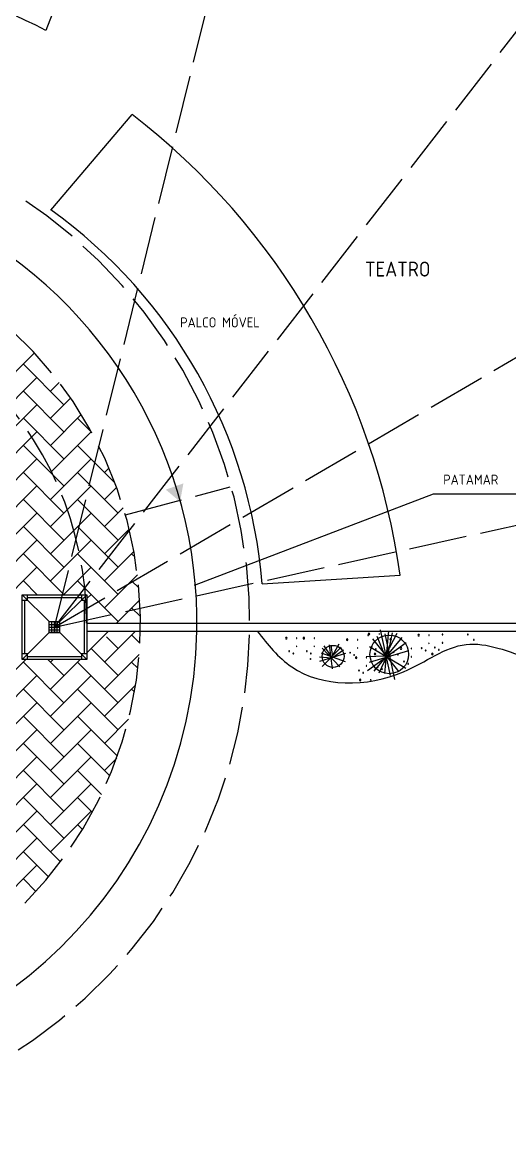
# Model space of a CAD drawing. Extents: x 115 to 1469, y 94 to 338.
# Drawn here: x 277.79 to 286.85, y 299.64 to 320.26 of the extents above; entities that cross this region are included whole.
import ezdxf

# ---------------------------------------------------------------- set-up
doc = ezdxf.new("R2010")
doc.units = 0
doc.linetypes.add('ACAD_ISO02W100', pattern=[15, 12, -3])
doc.layers.get('0').update_dxf_attribs({"linetype": 'CONTINUOUS'})
for name, color, linetype in [('1', 7, 'CONTINUOUS'), ('PAREDE', 6, 'CONTINUOUS'), ('PROJ', 1, 'CONTINUOUS')]:
    doc.layers.add(name, color=color, linetype=linetype)
doc.styles.get("Standard").update_dxf_attribs({"font": 'ISOCP'})

msp = doc.modelspace()

# ---------------------------------------------------------------- hatches: boundary and pattern name
msp.add_hatch(color=2).paths.add_polyline_path([(280.722, 311.359), (280.784, 311.7), (280.457, 311.584)])

# ---------------------------------------------------------------- linework, layer by layer
at = {"color": 21}
for p, q in [((277.308, 313.412), (278.018, 314.122)), ((278.565, 313.161), (277.811, 313.915)), ((277.308, 312.909), (278.062, 313.664)), ((278.565, 312.658), (277.811, 313.412)), ((278.314, 313.412), (278.477, 313.576)), ((278.314, 312.909), (278.688, 313.284)), ((277.308, 312.406), (278.062, 313.161)), ((278.314, 312.406), (278.887, 312.979)), ((278.565, 312.155), (277.811, 312.909)), ((279.082, 312.644), (278.817, 312.909)), ((277.308, 311.903), (278.062, 312.658)), ((278.314, 311.903), (279.068, 312.658)), ((278.565, 311.652), (277.811, 312.406)), ((279.509, 311.713), (278.817, 312.406)), ((277.308, 311.401), (278.062, 312.155)), ((278.314, 311.401), (279.068, 312.155)), ((279.319, 311.903), (279.401, 311.985)), ((278.565, 311.149), (277.811, 311.903)), ((279.571, 311.149), (278.817, 311.903)), ((277.308, 310.898), (278.062, 311.652)), ((278.314, 310.898), (279.068, 311.652)), ((279.319, 311.401), (279.543, 311.624)), ((278.565, 310.646), (277.811, 311.401)), ((279.571, 310.646), (278.817, 311.401)), ((277.308, 310.395), (278.062, 311.149)), ((278.314, 310.395), (279.068, 311.149)), ((279.319, 310.898), (279.668, 311.246)), ((278.565, 310.143), (277.811, 310.898)), ((279.571, 310.143), (278.817, 310.898)), ((279.319, 310.395), (279.776, 310.851)), ((277.308, 309.892), (278.062, 310.646)), ((278.314, 309.892), (279.068, 310.646)), ((278.565, 309.64), (277.811, 310.395)), ((279.571, 309.64), (278.817, 310.395)), ((279.319, 309.892), (279.864, 310.437)), ((279.882, 310.335), (279.822, 310.395)), ((277.308, 309.389), (278.062, 310.143)), ((278.557, 309.633), (279.068, 310.143)), ((278.07, 309.633), (277.811, 309.892)), ((279.571, 309.138), (278.817, 309.892)), ((279.319, 309.389), (279.931, 310.001)), ((279.957, 309.758), (279.822, 309.892)), ((278.99, 309.562), (279.068, 309.64)), ((279.541, 309.108), (279.973, 309.539)), ((279.984, 309.227), (279.822, 309.389)), ((278.99, 308.557), (279.391, 308.958)), ((279.319, 308.383), (279.894, 308.958)), ((279.571, 308.635), (279.356, 308.849)), ((279.976, 308.733), (279.822, 308.886)), ((279.571, 308.132), (279.065, 308.638)), ((279.319, 307.88), (279.962, 308.523)), ((277.308, 307.88), (277.86, 308.433)), ((278.565, 307.629), (277.811, 308.383)), ((278.565, 308.132), (278.264, 308.433)), ((278.314, 307.88), (278.866, 308.433)), ((278.314, 308.383), (278.363, 308.433)), ((279.571, 307.629), (278.817, 308.383)), ((279.937, 308.268), (279.822, 308.383)), ((277.308, 307.377), (278.062, 308.132)), ((278.314, 307.377), (279.068, 308.132)), ((278.565, 307.126), (277.811, 307.88)), ((279.571, 307.126), (278.817, 307.88)), ((279.319, 307.377), (279.894, 307.952)), ((279.874, 307.829), (279.822, 307.88)), ((277.308, 306.874), (278.062, 307.629)), ((278.314, 306.874), (279.068, 307.629)), ((278.565, 306.623), (277.811, 307.377)), ((279.558, 306.635), (278.817, 307.377)), ((279.319, 306.874), (279.765, 307.32)), ((277.308, 306.372), (278.062, 307.126)), ((278.314, 306.372), (279.068, 307.126)), ((278.565, 306.12), (277.811, 306.874)), ((279.418, 306.273), (278.817, 306.874)), ((277.308, 305.869), (278.062, 306.623)), ((278.314, 305.869), (279.068, 306.623)), ((279.319, 306.372), (279.545, 306.597)), ((278.565, 305.617), (277.811, 306.372)), ((279.263, 305.925), (278.817, 306.372)), ((277.308, 305.366), (278.062, 306.12)), ((278.314, 305.366), (279.068, 306.12)), ((278.565, 305.114), (277.811, 305.869)), ((279.093, 305.592), (278.817, 305.869)), ((277.308, 304.863), (278.062, 305.617)), ((278.314, 304.863), (279.068, 305.617)), ((278.503, 304.674), (277.811, 305.366)), ((278.909, 305.273), (278.817, 305.366)), ((277.308, 304.36), (278.062, 305.114)), ((278.281, 304.393), (277.811, 304.863)), ((277.308, 303.857), (278.062, 304.611)), ((278.046, 304.124), (277.811, 304.36))]:
    msp.add_line(p, q, dxfattribs=at)
for p, q in [((280.987, 309.812), (285.431, 311.505)), ((285.431, 311.505), (287.503, 311.505))]:
    msp.add_line(p, q)
at = {"color": 3}
for p, q in [((284.536, 308.481), (284.384, 308.857)), ((284.438, 308.982), (284.626, 308.132)), ((284.59, 308.964), (284.518, 308.168)), ((284.527, 308.91), (284.706, 308.061)), ((284.545, 308.517), (284.751, 308.919)), ((284.572, 308.481), (284.67, 308.928)), ((283.716, 308.659), (283.358, 308.302)), ((283.358, 308.641), (283.689, 308.293)), ((283.394, 308.686), (283.537, 308.471)), ((283.492, 308.704), (283.546, 308.257)), ((283.519, 308.695), (283.546, 308.525)), ((283.671, 308.713), (283.528, 308.463)), ((284.921, 308.741), (284.205, 308.222)), ((284.241, 308.669), (284.912, 308.267)), ((284.295, 308.812), (284.787, 308.204)), ((284.84, 308.839), (284.322, 308.213)), ((283.796, 308.543), (283.313, 308.391)), ((283.313, 308.48), (283.537, 308.463)), ((283.34, 308.552), (283.787, 308.391)), ((283.76, 308.606), (283.555, 308.463)), ((284.536, 308.49), (284.179, 308.481)), ((284.965, 308.589), (284.232, 308.374)), ((284.554, 308.481), (284.411, 308.177))]:
    msp.add_line(p, q, dxfattribs=at)
for centre, radius in [((284.608, 308.526), 0.359), ((283.564, 308.489), 0.204)]:
    msp.add_circle(centre, radius, dxfattribs=at)
at = {"linetype": 'Continuous'}
for centre, radius, start, end in [((284.216, 308.883), 0.00725, 90, 270), ((284.229, 308.905), 0.0145, 90, 270), ((284.216, 308.883), 0.00725, 270, 90), ((284.229, 308.905), 0.0145, 270, 90), ((284.424, 308.905), 0.00725, 90, 270), ((285.154, 308.882), 0.0145, 90, 270), ((285.154, 308.882), 0.0145, 270, 90), ((285.35, 308.882), 0.00725, 90, 270), ((285.594, 308.893), 0.00725, 90, 270), ((285.594, 308.893), 0.00725, 270, 90), ((286.067, 308.893), 0.00725, 90, 270), ((286.067, 308.893), 0.00725, 270, 90), ((282.694, 308.826), 0.0145, 90, 270), ((282.694, 308.826), 0.0145, 270, 90), ((282.89, 308.826), 0.00725, 90, 270), ((282.89, 308.674), 0.00725, 90, 270), ((283.021, 308.826), 0.0145, 90, 270), ((283.021, 308.826), 0.0145, 270, 90), ((283.217, 308.826), 0.00725, 90, 270), ((283.217, 308.674), 0.00725, 90, 270), ((283.826, 308.797), 0.0145, 90, 270), ((283.826, 308.797), 0.0145, 270, 90), ((284.022, 308.797), 0.00725, 90, 270), ((284.022, 308.644), 0.00725, 90, 270), ((284.283, 308.665), 0.00725, 90, 270), ((284.283, 308.665), 0.00725, 270, 90), ((284.424, 308.752), 0.00725, 90, 270), ((284.635, 308.804), 0.0145, 90, 270), ((284.635, 308.804), 0.0145, 270, 90), ((284.826, 308.635), 0.0145, 90, 270), ((284.831, 308.804), 0.00725, 90, 270), ((284.831, 308.651), 0.00725, 90, 270), ((284.826, 308.635), 0.0145, 270, 90), ((285.022, 308.635), 0.00725, 90, 270), ((285.208, 308.643), 0.00725, 90, 270), ((285.208, 308.643), 0.00725, 270, 90), ((285.35, 308.73), 0.00725, 90, 270), ((285.452, 308.653), 0.00725, 90, 270), ((285.452, 308.653), 0.00725, 270, 90), ((285.594, 308.741), 0.00725, 90, 270), ((285.594, 308.741), 0.00725, 270, 90), ((286.176, 308.795), 0.00725, 90, 270), ((286.176, 308.795), 0.00725, 270, 90), ((282.749, 308.586), 0.00725, 90, 270), ((282.749, 308.586), 0.00725, 270, 90), ((282.825, 308.543), 0.00725, 90, 270), ((282.825, 308.543), 0.00725, 270, 90), ((283.076, 308.586), 0.00725, 90, 270), ((283.076, 308.586), 0.00725, 270, 90), ((283.145, 308.439), 0.00725, 90, 270), ((283.152, 308.543), 0.00725, 90, 270), ((283.145, 308.439), 0.00725, 270, 90), ((283.152, 308.543), 0.00725, 270, 90), ((283.88, 308.557), 0.00725, 90, 270), ((283.88, 308.557), 0.00725, 270, 90), ((283.956, 308.514), 0.00725, 90, 270), ((283.956, 308.514), 0.00725, 270, 90), ((283.992, 308.466), 0.0145, 90, 270), ((283.992, 308.466), 0.0145, 270, 90), ((284.188, 308.466), 0.00725, 90, 270), ((284.341, 308.533), 0.0145, 90, 270), ((284.341, 308.533), 0.0145, 270, 90), ((284.359, 308.622), 0.00725, 90, 270), ((284.359, 308.622), 0.00725, 270, 90), ((284.537, 308.533), 0.00725, 90, 270), ((284.689, 308.564), 0.00725, 90, 270), ((284.689, 308.564), 0.00725, 270, 90), ((284.765, 308.52), 0.00725, 90, 270), ((284.765, 308.52), 0.00725, 270, 90), ((285.022, 308.482), 0.00725, 90, 270), ((285.284, 308.599), 0.00725, 90, 270), ((285.284, 308.599), 0.00725, 270, 90), ((285.409, 308.533), 0.0145, 90, 270), ((285.409, 308.533), 0.0145, 270, 90), ((285.528, 308.61), 0.00725, 90, 270), ((285.528, 308.61), 0.00725, 270, 90), ((284.046, 308.226), 0.00725, 90, 270), ((284.046, 308.226), 0.00725, 270, 90), ((284.188, 308.313), 0.00725, 90, 270), ((284.396, 308.294), 0.00725, 90, 270), ((284.396, 308.294), 0.00725, 270, 90), ((284.472, 308.25), 0.00725, 90, 270), ((284.472, 308.25), 0.00725, 270, 90), ((284.537, 308.381), 0.00725, 90, 270), ((284.881, 308.395), 0.00725, 90, 270), ((284.881, 308.395), 0.00725, 270, 90), ((284.957, 308.352), 0.00725, 90, 270), ((284.957, 308.352), 0.00725, 270, 90), ((284.066, 308.051), 0.0145, 90, 270), ((284.066, 308.051), 0.0145, 270, 90), ((284.122, 308.183), 0.00725, 90, 270), ((284.122, 308.183), 0.00725, 270, 90), ((284.262, 308.051), 0.00725, 90, 270), ((284.262, 308.051), 0.00725, 270, 90)]:
    msp.add_arc(centre, radius, start, end, dxfattribs=at)
at = {"layer": '1', "color": 6}
for p, q in [((277.79, 308.433), (277.79, 309.633)), ((277.79, 309.633), (278.99, 309.633)), ((277.79, 309.533), (277.89, 309.533)), ((277.84, 308.533), (277.84, 309.533)), ((277.89, 309.533), (277.89, 309.633)), ((277.89, 309.583), (278.89, 309.583)), ((278.89, 309.633), (278.89, 309.533)), ((278.89, 309.533), (278.99, 309.533)), ((278.94, 309.533), (278.94, 308.533)), ((278.99, 309.633), (278.99, 308.433)), ((277.89, 308.533), (277.79, 308.533)), ((277.89, 308.433), (277.89, 308.533)), ((278.89, 308.483), (277.89, 308.483)), ((278.99, 308.533), (278.89, 308.533)), ((278.89, 308.533), (278.89, 308.433)), ((278.99, 308.433), (277.79, 308.433))]:
    msp.add_line(p, q, dxfattribs=at)
at = {"layer": '1', "color": 1}
for p, q in [((277.79, 309.633), (278.29, 309.133)), ((278.99, 309.633), (278.49, 309.133)), ((278.29, 308.933), (278.29, 309.133)), ((278.29, 309.033), (278.29, 309.133)), ((278.29, 309.133), (278.39, 309.133)), ((278.29, 309.083), (278.39, 309.083)), ((278.34, 309.033), (278.34, 309.133)), ((278.39, 309.133), (278.49, 309.133)), ((278.39, 309.033), (278.39, 309.133)), ((278.39, 309.033), (278.39, 309.133)), ((278.39, 309.133), (278.39, 308.933)), ((278.39, 309.083), (278.49, 309.083)), ((278.44, 309.033), (278.44, 309.133)), ((278.49, 309.033), (278.49, 309.133)), ((277.79, 308.433), (278.29, 308.933)), ((278.29, 309.033), (278.39, 309.033)), ((278.29, 308.933), (278.29, 309.033)), ((278.29, 309.033), (278.39, 309.033)), ((278.29, 309.033), (278.49, 309.033)), ((278.29, 308.983), (278.39, 308.983)), ((278.49, 308.933), (278.29, 308.933)), ((278.29, 308.933), (278.39, 308.933)), ((278.34, 308.933), (278.34, 309.033)), ((278.39, 309.033), (278.49, 309.033)), ((278.39, 309.033), (278.49, 309.033)), ((278.39, 308.933), (278.39, 309.033)), ((278.39, 309.033), (278.49, 309.033)), ((278.39, 308.933), (278.39, 309.033)), ((278.39, 308.983), (278.49, 308.983)), ((278.39, 308.933), (278.49, 308.933)), ((278.44, 308.933), (278.44, 309.033)), ((278.49, 308.933), (278.49, 309.033)), ((278.99, 308.433), (278.49, 308.933))]:
    msp.add_line(p, q, dxfattribs=at)
at = {"layer": '1', "color": 21}
msp.add_spline([(282.151, 308.958), (282.796, 308.293), (284.872, 308.203), (286.034, 308.71), (287.241, 308.439), (289.521, 308.251), (291.387, 308.563), (292.955, 308.068), (295.285, 308.958)], degree=3, dxfattribs=at)
at = {"layer": 'PAREDE'}
for p, q in [((278.39, 320.524), (278.228, 320.11)), ((278.985, 309.108), (292.085, 309.108)), ((278.99, 309.108), (278.99, 308.958)), ((278.99, 309.104), (278.99, 308.954)), ((278.984, 308.958), (294.315, 308.958))]:
    msp.add_line(p, q, dxfattribs=at)
at = {"layer": 'PAREDE', "color": 131}
for p, q in [((278.323, 316.775), (279.832, 318.549)), ((282.246, 309.833), (284.81, 309.997))]:
    msp.add_line(p, q, dxfattribs=at)
at = {"layer": 'PAREDE'}
msp.add_arc((272.613, 309.108), 12.353, 62.946, 94.3238, dxfattribs=at)
at = {"layer": 'PAREDE', "color": 131}
for centre, radius, start, end in [((271.839, 308.172), 13.098, 8.0109, 52.3977), ((272.803, 309.078), 9.473, 4.5715, 54.3538)]:
    msp.add_arc(centre, radius, start, end, dxfattribs=at)
at = {"layer": 'PROJ', "linetype": 'ACAD_ISO02W100', "ltscale": 0.09}
for p, q in [((278.39, 309.033), (283.271, 328.86)), ((278.39, 309.033), (289.901, 323.861)), ((278.39, 309.033), (293.526, 317.872)), ((278.39, 309.033), (294.824, 312.659)), ((279.706, 311.118), (281.653, 311.634))]:
    msp.add_line(p, q, dxfattribs=at)
for centre, radius, start, end in [((272.613, 309.108), 24.472, 359.9988, 65.7616), ((272.551, 309.109), 9.465, 270.3741, 95.2708), ((272.613, 309.108), 7.373, 231.1888, 94.0033), ((272.613, 309.108), 6.373, 360, 94.0033)]:
    msp.add_arc(centre, radius, start, end, dxfattribs=at)
at = {"layer": 'PROJ', "color": 2, "ltscale": 0.09}
for start, end in [(358.9796, 125.1365), (270, 358.9796)]:
    msp.add_arc((272.613, 309.108), 8.423, start, end, dxfattribs=at)

# ---------------------------------------------------------------- texts
at = {"attachment_point": 1}
for s, insert, char_height, width in [('TEATRO', (284.156, 315.817), 0.2773, 0.2307), ('PALCO MÓVEL', (280.724, 314.782), 0.18623, 6.59741), ('PATAMAR', (285.609, 311.864), 0.1862, 6.59741)]:
    msp.add_mtext(s, dxfattribs=dict(at, insert=insert, char_height=char_height, width=width))

doc.saveas('drawing.dxf')
